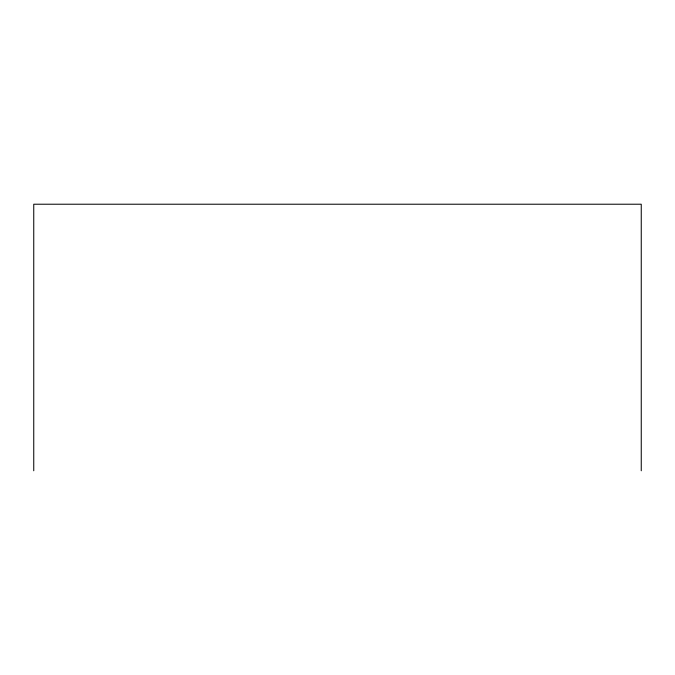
<?xml version="1.0" encoding="UTF-8"?>
<svg xmlns="http://www.w3.org/2000/svg" width="675" height="675" viewBox="0 0 675 675"><rect width="100%" height="100%" fill="white"/><g stroke="black" fill="none" stroke-linecap="round" stroke-linejoin="round"><path stroke-width="1.01" d="M641.25 470.779L641.25 204.221L33.75 204.221L33.75 470.779"/></g></svg>
